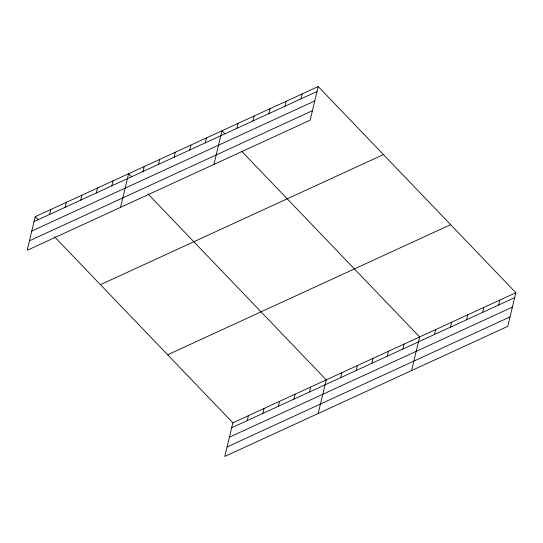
<?xml version="1.0" encoding="UTF-8"?>
<svg xmlns="http://www.w3.org/2000/svg" width="543" height="543" viewBox="0 0 543 543"><rect width="100%" height="100%" fill="white"/><g stroke="black" fill="none" stroke-linecap="round" stroke-linejoin="round"><path stroke-width="0.81" d="M318.218 86.547L35.227 216.65L27.15 250.289L310.141 120.179L318.218 86.547L515.85 292.711L507.773 326.35L224.782 456.453L232.859 422.821L515.85 292.711M49.603 214.431L50.791 209.496M65.167 207.277L66.355 202.342M80.737 200.116L81.918 195.181M96.301 192.962L97.482 188.027M111.865 185.808L113.046 180.873M120.539 207.351L128.61 173.719L131.447 176.672M142.992 171.493L144.18 166.558M158.556 164.339L159.744 159.404M174.12 157.185L175.308 152.25M189.683 150.031L190.871 145.09M205.247 142.87L206.435 137.936M213.922 164.414L221.999 130.782L224.836 133.741M236.85 128.345L238.038 123.41M252.889 120.974L254.07 116.039M268.921 113.596L270.109 108.661M284.96 106.224L286.147 101.29M300.998 98.853L302.179 93.919M247.235 420.601L248.422 415.666M262.805 413.44L263.986 408.506M278.369 406.286L279.55 401.352M293.933 399.132L295.114 394.198M309.496 391.978L310.684 387.044M318.171 413.522L326.248 379.883L147.893 193.831M340.624 377.663L341.812 372.729M356.188 370.509L357.375 365.575M371.751 363.355L372.939 358.414M387.322 356.194L388.503 351.26M402.886 349.04L404.067 344.106M411.56 370.584L419.63 336.952L241.852 151.49M434.481 334.515L435.669 329.574M450.52 327.137L451.708 322.203M466.559 319.766L467.74 314.831M482.591 312.395L483.779 307.46M498.63 305.023L499.811 300.089M34.039 221.585L317.031 91.482M31.765 231.06L314.757 100.95M29.424 240.814L312.415 110.711M100.441 284.688L383.433 154.579M167.638 354.783L450.629 224.68M231.671 427.755L514.662 297.645M229.397 437.224L512.388 307.121M227.055 446.984L510.047 316.881M35.227 216.65L38.058 219.61M54.51 236.768L232.859 422.821"/></g></svg>
